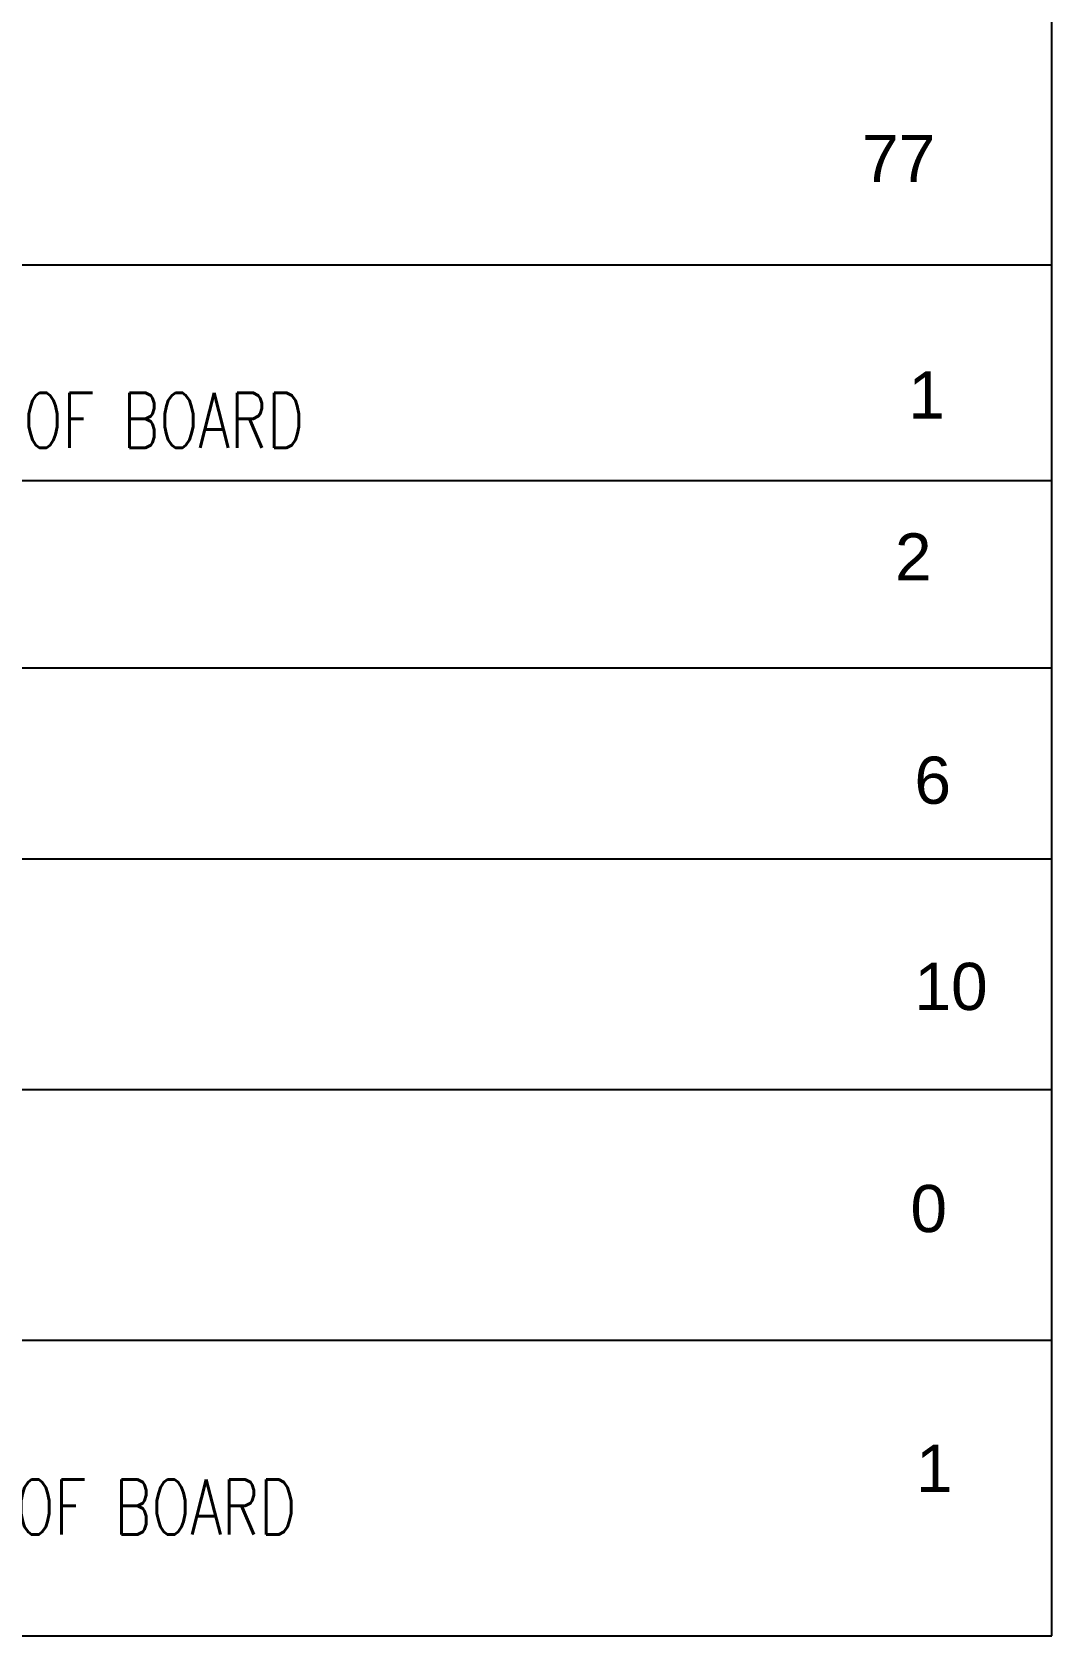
# Model space of a CAD drawing. Header units: inches. Extents: x 16928 to 514628, y -1471 to 241387.
# Drawn here: x 214763 to 218479, y 23806 to 29648 of the extents above; entities that cross this region are included whole.
import ezdxf

# ---------------------------------------------------------------- set-up
doc = ezdxf.new("R2010")
doc.units = ezdxf.units.IN
doc.header["$MEASUREMENT"] = 0
doc.layers.add('ELECT', color=6, linetype='Continuous')
doc.layers.add('LAMPU', color=7, linetype='Continuous')
doc.styles.add('ARIAL2', font='arial.ttf', dxfattribs={"height": 200})
doc.styles.add('ROMANS', font='ROMANS', dxfattribs={"width": 0.7})

msp = doc.modelspace()

# ---------------------------------------------------------------- linework, layer by layer
at = {"layer": 'LAMPU', "color": 1}
for p, q in [((218478.6, 23805.6), (218478.6, 30495.8)), ((207503.1, 28799.8), (218478.6, 28799.8)), ((207503.1, 28013.8), (218478.6, 28013.8)), ((207503.1, 27331.5), (218478.6, 27331.5)), ((207503.1, 26636.2), (218478.6, 26636.2)), ((207503.1, 25796.1), (218478.6, 25796.1)), ((207503.1, 24882.7), (218478.6, 24882.7)), ((207503.1, 23805.6), (218478.6, 23805.6))]:
    msp.add_line(p, q, dxfattribs=at)

# ---------------------------------------------------------------- texts
at = {"layer": 'ELECT', "color": 7, "style": 'ROMANS', "width": 0.75}
for p in [(209762.9, 28133.9), (209734.2, 24174.9)]:
    msp.add_text('MTD AT 1800MM HIGH FROM FFL TO UNDERSIDE OF BOARD', height=200, dxfattribs=at).set_placement(p)
at = {"layer": 'LAMPU', "style": 'ARIAL2'}
for s, height, p in [('77', 171.84, (217787, 29101.5)), ('1', 171.8, (217955.5, 28239.8)), ('2', 171.8, (217906.7, 27650.1)), ('6', 171.8, (217977.6, 26836.8)), ('10', 171.84, (217977.6, 26085.6)), ('0', 171.8, (217963.1, 25276.5)), ('1', 171.8, (217983.4, 24329.9))]:
    msp.add_text(s, height=height, dxfattribs=at).set_placement(p)

doc.saveas('drawing.dxf')
